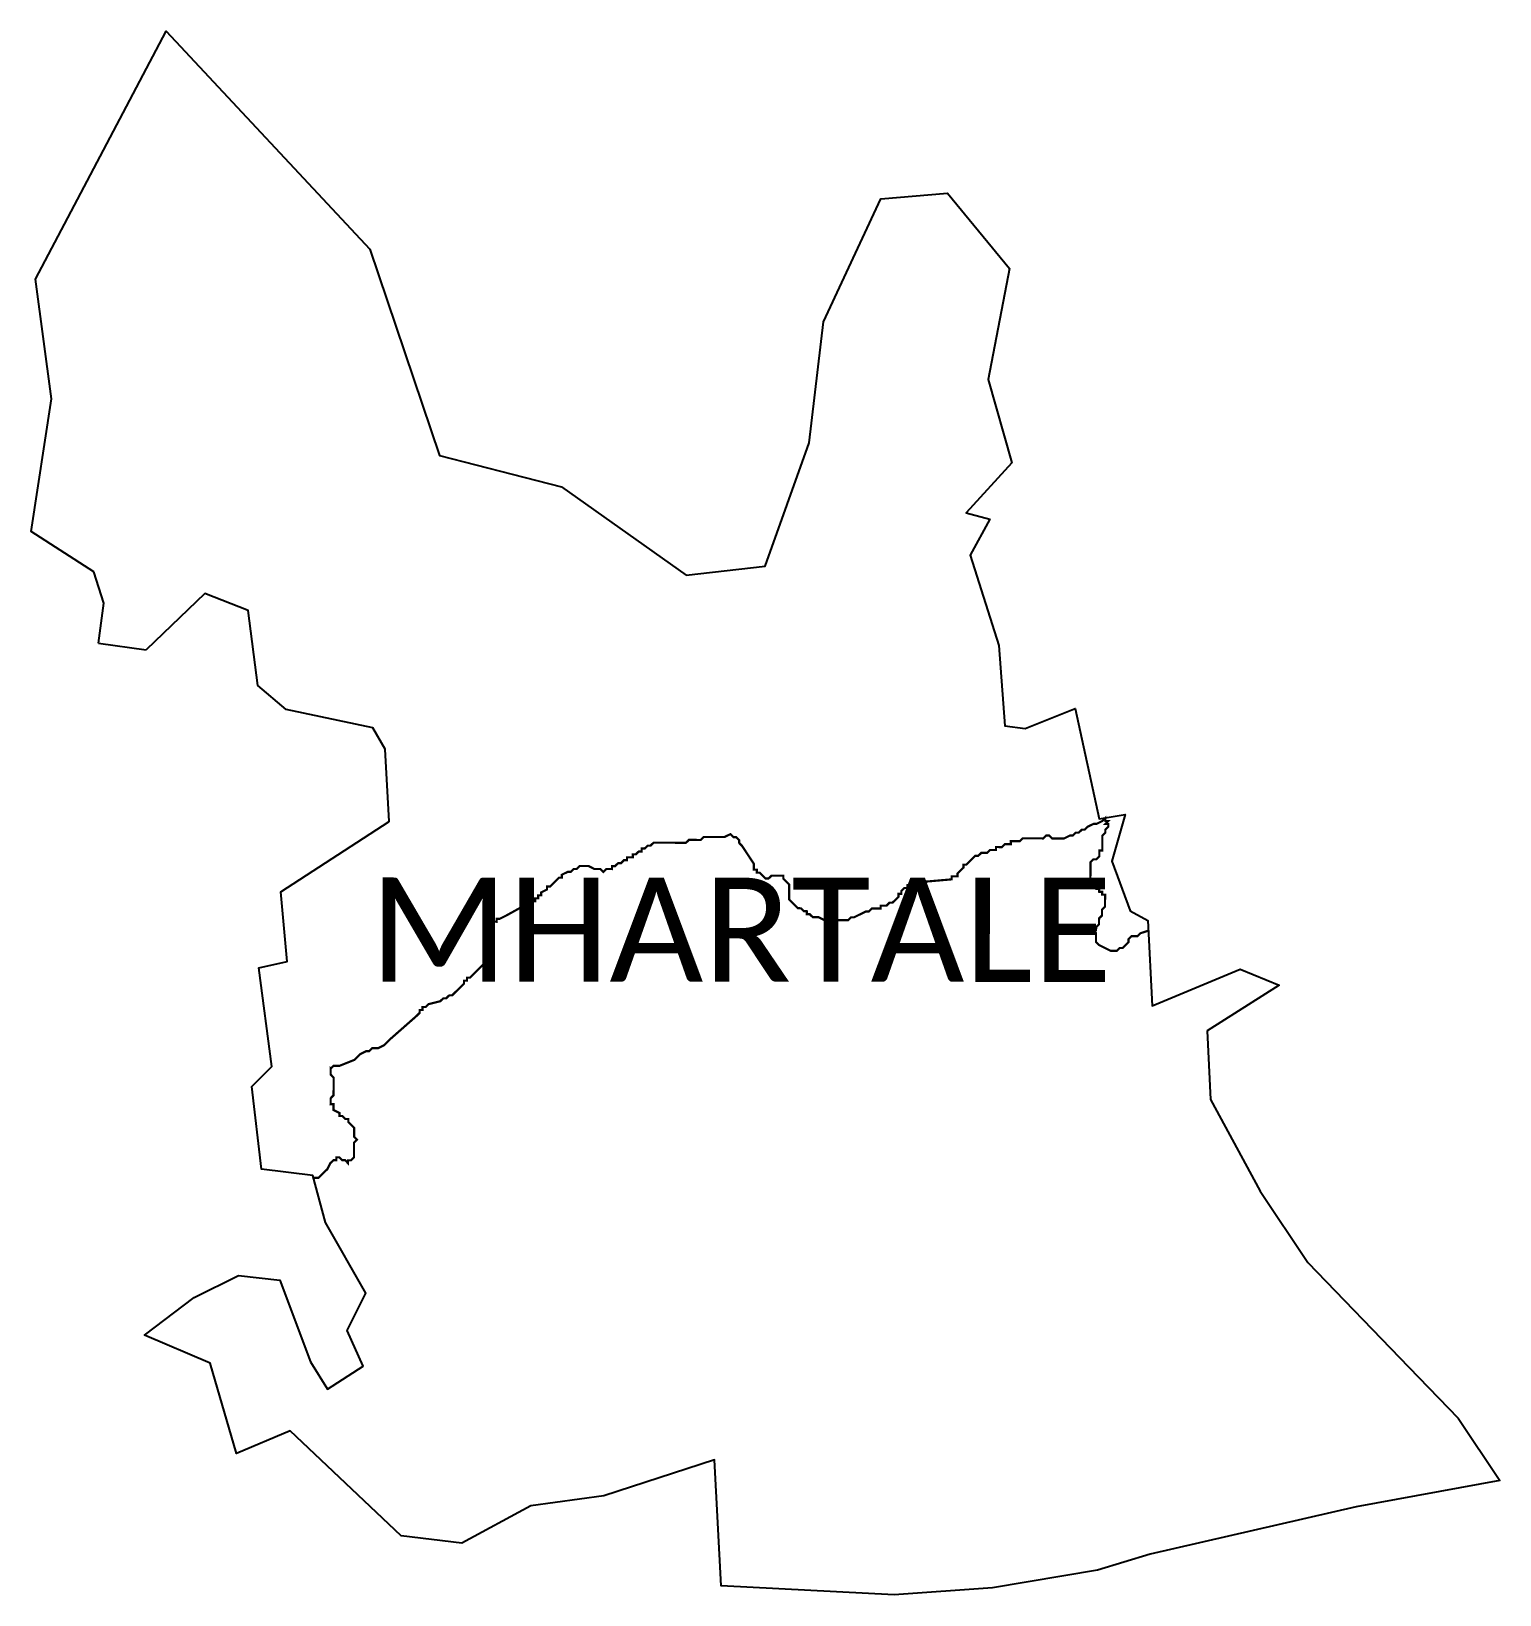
# Model space of a CAD drawing. Header units: metres. Extents: x 357234 to 359260, y 1740452 to 1742609.
import ezdxf

# ---------------------------------------------------------------- set-up
doc = ezdxf.new("R2010")
doc.units = ezdxf.units.M
doc.layers.add('ddddd', color=7, linetype='Continuous')
doc.layers.add('HAZARDS LINE', color=1, linetype='Continuous')
doc.styles.get("Standard").update_dxf_attribs({"font": 'simplex.shx'})

msp = doc.modelspace()

# ---------------------------------------------------------------- linework, layer by layer
at = {"color": 3, "true_color": 0x00ff00, "flags": 128}
msp.add_lwpolyline([(357326.2, 1741764.9), (357392.1, 1741755.6)], dxfattribs=at)
at = {"layer": 'ddddd', "color": 3, "true_color": 0x00ff00}
for points in [[(357326.2, 1741764.9, 0), (357333.8, 1741819.9, 0), (357319.9, 1741863.4, 0), (357233.6, 1741918.8, 0), (357261.5, 1742101.9, 0), (357239.5, 1742267, 0), (357333.2, 1742445.1, 0), (357419.7, 1742609.1, 0), (357700.8, 1742308.4, 0), (357796.9, 1742023.5, 0), (357897.3, 1741997.9, 0), (357897.3, 1741997.9, 0)], [(357897.3, 1741997.9, 0), (357965.3, 1741980.7, 0), (358137.4, 1741858.7, 0), (358246.2, 1741870.9, 0), (358307, 1742041.4, 0), (358326.8, 1742208.1, 0), (358405.7, 1742377.9, 0), (358497.7, 1742385.8, 0), (358583.2, 1742281.7, 0), (358553.8, 1742128.4, 0), (358586.6, 1742013.7, 0), (358523.8, 1741944.5, 0), (358556.4, 1741935.7, 0), (358529.1, 1741886.4, 0), (358568.6, 1741761.6, 0), (358577.1, 1741650.8, 0), (358604.9, 1741647.2, 0), (358674.1, 1741674.4, 0), (358707, 1741522.4, 0), (358743.2, 1741528.5, 0), (358724.6, 1741464, 0), (358749.9, 1741395.3, 0), (358774.3, 1741382, 0), (358780.3, 1741264.5, 0), (358901.6, 1741314.9, 0), (358955.6, 1741292.8, 0), (358856.1, 1741229.7, 0), (358860.6, 1741134.9, 0), (358929.1, 1741008.3, 0), (358995.2, 1740910.2, 0), (359134.6, 1740765.7, 0), (359202.4, 1740695.4, 0), (359259.8, 1740609.1, 0), (359061.8, 1740572.8, 0), (358777.6, 1740507.5, 0), (358704.9, 1740485.3, 0), (358559.8, 1740461.3, 0), (358424.3, 1740451.6, 0), (358185.7, 1740464, 0), (358176.4, 1740637.6, 0), (358023.4, 1740588.3, 0), (357922.7, 1740574.3, 0), (357827.8, 1740523, 0), (357743.9, 1740532.7, 0), (357590.7, 1740678, 0), (357516.7, 1740646.4, 0), (357480.3, 1740771, 0), (357389.8, 1740810, 0), (357458.2, 1740861.9, 0), (357519.7, 1740892.1, 0), (357576.6, 1740885.8, 0), (357618.9, 1740772.8, 0), (357642.2, 1740735.3, 0), (357691.7, 1740767.2, 0), (357669.3, 1740816.4, 0), (357695.1, 1740868, 0), (357639.5, 1740965.1, 0), (357621.9, 1741030.1, 0), (357551.3, 1741039, 0), (357537.8, 1741152.9, 0), (357565.5, 1741180.7, 0), (357547.4, 1741316.7, 0), (357586.8, 1741325.4, 0), (357577.8, 1741421.7, 0), (357727.3, 1741518.7, 0), (357721.9, 1741618.7, 0), (357705, 1741647.9, 0), (357585.3, 1741673.1, 0), (357546, 1741706.2, 0), (357532.9, 1741809.8, 0), (357473.2, 1741833.2, 0), (357392.1, 1741755.6, 0)]]:
    msp.add_polyline3d(points, dxfattribs=at)
at = {"layer": 'HAZARDS LINE', "lineweight": 18, "const_width": 3}
msp.add_lwpolyline([(357622.7, 1741026.9), (357629.9, 1741026.9), (357634, 1741030.9), (357638.1, 1741035), (357642.2, 1741039), (357646.3, 1741047.2), (357650.4, 1741051.2), (357654.4, 1741051.2), (357654.5, 1741055.3), (357658.5, 1741055.3), (357662.6, 1741051.2), (357666.7, 1741051.2), (357670.7, 1741047.1), (357670.7, 1741051.1), (357674.8, 1741051.1), (357678.9, 1741055.2), (357679, 1741075.6), (357683.1, 1741079.6), (357679, 1741083.7), (357679.1, 1741095.9), (357675, 1741100), (357671, 1741104.1), (357671, 1741108.2), (357666.9, 1741108.2), (357662.8, 1741112.3), (357658.8, 1741112.3), (357658.8, 1741116.4), (357650.7, 1741120.5), (357650.7, 1741128.7), (357646.6, 1741128.7), (357646.7, 1741136.8), (357650.7, 1741140.9), (357650.8, 1741165.3), (357646.8, 1741169.4), (357646.8, 1741177.6), (357650.9, 1741181.6), (357659.1, 1741181.6), (357679.5, 1741189.7), (357683.6, 1741193.7), (357687.7, 1741197.8), (357695.8, 1741201.8), (357699.9, 1741201.8), (357704, 1741205.8), (357712.1, 1741205.8), (357720.3, 1741209.9), (357724.4, 1741213.9), (357728.5, 1741218), (357765.3, 1741250.4), (357769.4, 1741254.5), (357769.4, 1741258.5), (357773.5, 1741258.5), (357773.5, 1741262.6), (357777.6, 1741262.6), (357781.6, 1741266.6), (357798, 1741270.7), (357802.1, 1741274.7), (357806.1, 1741274.7), (357810.2, 1741278.7), (357814.3, 1741278.7), (357818.4, 1741282.8), (357822.5, 1741286.8), (357826.6, 1741290.9), (357830.7, 1741295), (357830.7, 1741299), (357834.7, 1741299), (357834.8, 1741303.1), (357838.8, 1741303.1), (357842.9, 1741307.1), (357847, 1741311.2), (357855.2, 1741319.3), (357859.3, 1741323.4), (357863.4, 1741323.3), (357863.5, 1741360), (357867.6, 1741364.1), (357867.7, 1741372.2), (357871.7, 1741376.3), (357871.8, 1741380.4), (357875.8, 1741380.3), (357875.9, 1741384.4), (357879.9, 1741384.4), (357888.1, 1741388.4), (357924.8, 1741408.7), (357928.9, 1741408.6), (357928.9, 1741412.7), (357933, 1741412.7), (357933, 1741416.8), (357937.1, 1741416.8), (357937.1, 1741420.8), (357945.3, 1741424.9), (357945.3, 1741428.9), (357949.4, 1741428.9), (357957.6, 1741437), (357961.6, 1741441.1), (357965.7, 1741441.1), (357965.7, 1741445.2), (357973.9, 1741449.2), (357978, 1741449.2), (357982.1, 1741453.2), (357986.1, 1741453.2), (357990.2, 1741457.3), (358002.5, 1741457.2), (358010.6, 1741453.1), (358018.7, 1741453.1), (358022.8, 1741449), (358026.9, 1741453.1), (358035, 1741453), (358035, 1741457.1), (358039.1, 1741457.1), (358043.2, 1741461.1), (358047.3, 1741461.1), (358051.4, 1741465.2), (358055.5, 1741465.2), (358055.5, 1741469.2), (358063.6, 1741469.2), (358063.6, 1741473.3), (358067.7, 1741473.3), (358071.8, 1741477.3), (358075.9, 1741477.3), (358075.9, 1741481.4), (358080, 1741481.4), (358084.1, 1741485.4), (358088.1, 1741485.4), (358092.2, 1741489.4), (358137, 1741489.3), (358141.1, 1741493.3), (358157.4, 1741493.2), (358161.5, 1741497.3), (358190, 1741497.2), (358198.2, 1741501.2), (358202.3, 1741497.1), (358206.3, 1741497.1), (358210.4, 1741493), (358210.4, 1741489), (358214.4, 1741484.9), (358230.6, 1741460.3), (358230.6, 1741452.2), (358234.7, 1741452.2), (358234.6, 1741448.1), (358238.7, 1741448.1), (358246.8, 1741439.9), (358250.9, 1741439.9), (358255, 1741443.9), (358271.3, 1741443.9), (358271.3, 1741439.8), (358279.4, 1741431.6), (358279.3, 1741411.2), (358283.4, 1741407.1), (358287.4, 1741403.1), (358291.5, 1741399), (358295.6, 1741398.9), (358299.6, 1741394.9), (358303.7, 1741394.8), (358303.7, 1741390.8), (358307.7, 1741390.7), (358311.8, 1741386.7), (358319.9, 1741386.6), (358328.1, 1741382.5), (358360.7, 1741382.4), (358364.8, 1741386.4), (358368.8, 1741386.4), (358385.2, 1741394.5), (358389.2, 1741394.5), (358393.3, 1741398.5), (358405.6, 1741398.5), (358405.6, 1741402.6), (358413.7, 1741402.5), (358417.8, 1741406.6), (358421.9, 1741406.6), (358426, 1741410.6), (358430.1, 1741414.7), (358430.1, 1741418.8), (358434.2, 1741418.7), (358434.2, 1741422.8), (358438.3, 1741426.9), (358442.3, 1741426.9), (358442.4, 1741430.9), (358458.7, 1741434.9), (358503.5, 1741438.8), (358503.5, 1741442.9), (358511.7, 1741442.9), (358511.7, 1741446.9), (358515.8, 1741451), (358519.9, 1741455), (358519.9, 1741459.1), (358524, 1741459.1), (358528, 1741463.2), (358532.1, 1741467.2), (358536.2, 1741471.3), (358540.3, 1741471.3), (358544.4, 1741475.3), (358552.5, 1741475.3), (358556.6, 1741479.3), (358564.8, 1741479.3), (358564.8, 1741483.4), (358572.9, 1741483.3), (358577, 1741487.4), (358585.2, 1741487.4), (358585.2, 1741491.4), (358597.4, 1741491.4), (358601.5, 1741495.5), (358630, 1741495.3), (358634.1, 1741499.4), (358638.2, 1741499.4), (358642.3, 1741495.3), (358658.6, 1741495.2), (358666.7, 1741499.3), (358670.8, 1741499.2), (358674.9, 1741503.3), (358679, 1741503.3), (358683.1, 1741507.3), (358687.1, 1741507.3), (358691.2, 1741511.4), (358699.4, 1741515.4), (358703.5, 1741515.4), (358711.6, 1741519.4), (358715.7, 1741523.5), (358715.7, 1741519.4), (358719.8, 1741519.4), (358715.7, 1741515.3), (358719.8, 1741515.3), (358719.7, 1741511.3), (358715.6, 1741507.2), (358715.6, 1741503.1), (358711.5, 1741499.1), (358711.5, 1741478.7), (358707.4, 1741478.7), (358707.3, 1741470.6), (358703.3, 1741466.5), (358699.2, 1741466.5), (358695.1, 1741462.5), (358695, 1741438), (358699, 1741433.9), (358703.1, 1741429.8), (358703.1, 1741425.8), (358707.2, 1741425.7), (358707.1, 1741421.7), (358711.2, 1741421.6), (358711.2, 1741417.6), (358715.3, 1741417.6), (358715.2, 1741401.3), (358711.1, 1741397.2), (358711.1, 1741389), (358707, 1741385), (358706.9, 1741376.8), (358702.9, 1741372.8), (358702.8, 1741368.7), (358698.8, 1741368.7), (358702.8, 1741364.6), (358702.8, 1741352.4), (358706.8, 1741348.3), (358723.1, 1741340.1), (358731.2, 1741340.1), (358735.3, 1741344.1), (358739.4, 1741344.1), (358747.6, 1741352.2), (358747.6, 1741356.3), (358751.7, 1741360.4), (358759.8, 1741360.3), (358763.9, 1741364.4), (358775, 1741368)], dxfattribs=at)
msp.add_lwpolyline([(357646.8, 1741181.6), (357646.8, 1741177.6)], close=True, dxfattribs=at)

# ---------------------------------------------------------------- texts
at = {"layer": 'ddddd', "insert": (357700.3, 1741441.4), "char_height": 143.7, "attachment_point": 1, "rotation": 359.9793}
msp.add_mtext_dynamic_manual_height_columns('{\\fCalibri|b0|i0|c0|p34;MHARTALE}', width=1418, gutter_width=718.5, heights=[0], dxfattribs=at)

doc.saveas('drawing.dxf')
